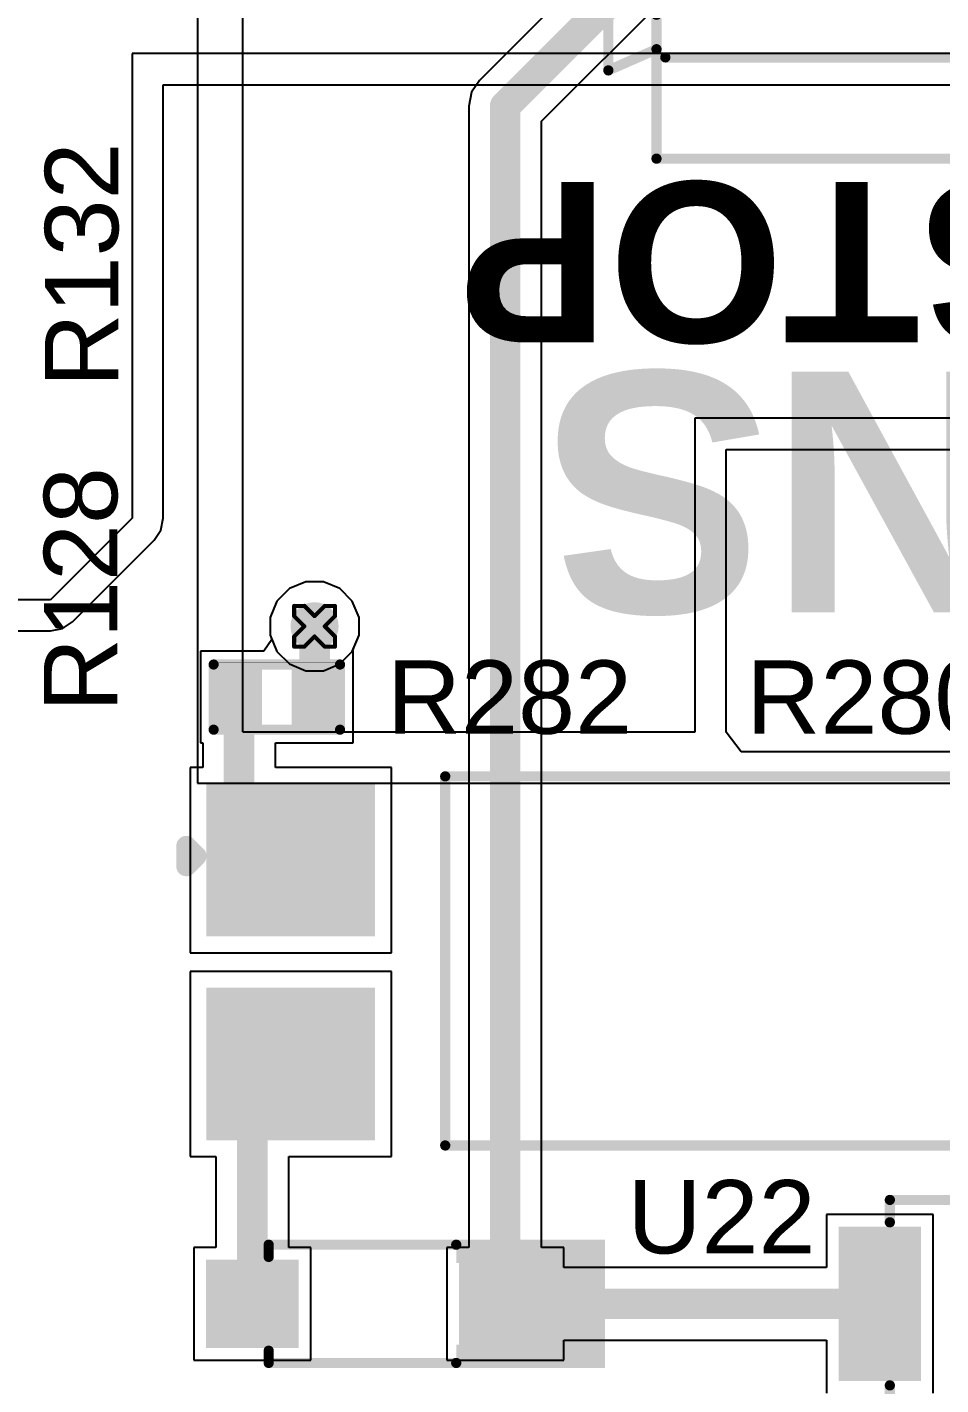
# Model space of a CAD drawing. Header units: inches. Extents: x -11 to 5379, y 0 to 5429.
# Drawn here: x 204.46 to 215.84, y 84.68 to 101.6 of the extents above; entities that cross this region are included whole.
import ezdxf

# ---------------------------------------------------------------- set-up
doc = ezdxf.new("R2010")
doc.units = ezdxf.units.IN
for name, color, linetype in [('Bottom Layer', 5, 'Continuous'), ('Bottom Solder', 6, 'Continuous'), ('Drill Drawing', 1, 'Continuous'), ('GND', 16, 'Continuous'), ('Multi-Layer', 9, 'Continuous'), ('Pad Holes', 156, 'Continuous'), ('PWR', 76, 'Continuous'), ('Top Layer', 1, 'Continuous'), ('Top Overlay', 2, 'Continuous'), ('Top Paste', 8, 'Continuous'), ('Top Solder', 216, 'Continuous'), ('Via Holes', 16, 'Continuous')]:
    doc.layers.add(name, color=color, linetype=linetype)
doc.styles.add('Arial', font='', dxfattribs={"height": 0.2})
doc.styles.add('Arial_Bold', font='', dxfattribs={"height": 0.2})
doc.styles.get('Arial').set_extended_font_data('Arial')
doc.styles.get('Arial_Bold').set_extended_font_data('Arial', bold=True)

# ---------------------------------------------------------------- blocks, each defined once
blk = doc.blocks.new('PC817C_151')
at = {"layer": 'Top Layer'}
for points in [[(-4.1, 2.17), (-4.1, 0.37), (-6.1, 0.37), (-6.1, 2.17)], [(6.1, 2.17), (6.1, 0.37), (4.1, 0.37), (4.1, 2.17)], [(-4.1, -0.37), (-4.1, -2.17), (-6.1, -2.17), (-6.1, -0.37)], [(6.1, -0.37), (6.1, -2.17), (4.1, -2.17), (4.1, -0.37)]]:
    blk.add_hatch(color=1, dxfattribs=at).paths.add_polyline_path(points)
at = {"layer": 'Top Paste'}
for points in [[(-4.1, 2.17), (-4.1, 0.37), (-6.1, 0.37), (-6.1, 2.17)], [(6.1, 2.17), (6.1, 0.37), (4.1, 0.37), (4.1, 2.17)], [(-4.1, -0.37), (-4.1, -2.17), (-6.1, -2.17), (-6.1, -0.37)], [(6.1, -0.37), (6.1, -2.17), (4.1, -2.17), (4.1, -0.37)]]:
    blk.add_hatch(color=8, dxfattribs=at).paths.add_polyline_path(points)
at = {"layer": 'Top Solder'}
for points in [[(-4.049, 2.221), (-4.049, 0.319), (-6.151, 0.319), (-6.151, 2.221)], [(6.151, 2.221), (6.151, 0.319), (4.049, 0.319), (4.049, 2.221)], [(-4.049, -0.319), (-4.049, -2.221), (-6.151, -2.221), (-6.151, -0.319)], [(6.151, -0.319), (6.151, -2.221), (4.049, -2.221), (4.049, -0.319)]]:
    blk.add_hatch(color=216, dxfattribs=at).paths.add_polyline_path(points)
at = {"layer": 'Top Overlay'}
for points in [[(-3.175, -2.286, 0.127, 0.127, 0), (-3.175, 2.314, 0.127, 0.127, 0)], [(-3.175, 2.314, 0.127, 0.127, 0), (3.325, 2.314, 0.127, 0.127, 0)], [(3.325, -2.286, 0.127, 0.127, 0), (3.325, 2.314, 0.127, 0.127, 0)], [(-6.401, 1.448, 0.25, 0.25, 0), (-6.274, 1.321, 0.25, 0.25, 0)], [(-6.401, 1.194, 0.25, 0.25, 0), (-6.401, 1.448, 0.25, 0.25, 0)], [(-6.401, 1.194, 0.25, 0.25, 0), (-6.274, 1.321, 0.25, 0.25, 0)], [(-3.175, -2.286, 0.127, 0.127, 0), (3.325, -2.286, 0.127, 0.127, 0)]]:
    blk.add_lwpolyline(points, format="xyseb", dxfattribs=at)
for points in [[(-3.207, 2.314, 0.0635, 0.0635, 1), (-3.143, 2.314, 0.0635, 0.0635, 1)], [(-3.207, 2.314, 0.0635, 0.0635, 1), (-3.143, 2.314, 0.0635, 0.0635, 1)], [(3.293, 2.314, 0.0635, 0.0635, 1), (3.357, 2.314, 0.0635, 0.0635, 1)], [(3.293, 2.314, 0.0635, 0.0635, 1), (3.357, 2.314, 0.0635, 0.0635, 1)], [(-6.463, 1.448, 0.125, 0.125, 1), (-6.338, 1.448, 0.125, 0.125, 1)], [(-6.463, 1.448, 0.125, 0.125, 1), (-6.338, 1.448, 0.125, 0.125, 1)], [(-6.336, 1.321, 0.125, 0.125, 1), (-6.211, 1.321, 0.125, 0.125, 1)], [(-6.336, 1.321, 0.125, 0.125, 1), (-6.211, 1.321, 0.125, 0.125, 1)], [(-6.463, 1.194, 0.125, 0.125, 1), (-6.338, 1.194, 0.125, 0.125, 1)], [(-6.463, 1.194, 0.125, 0.125, 1), (-6.338, 1.194, 0.125, 0.125, 1)], [(-3.207, -2.286, 0.0635, 0.0635, 1), (-3.143, -2.286, 0.0635, 0.0635, 1)], [(-3.207, -2.286, 0.0635, 0.0635, 1), (-3.143, -2.286, 0.0635, 0.0635, 1)], [(3.293, -2.286, 0.0635, 0.0635, 1), (3.357, -2.286, 0.0635, 0.0635, 1)], [(3.293, -2.286, 0.0635, 0.0635, 1), (3.357, -2.286, 0.0635, 0.0635, 1)]]:
    blk.add_lwpolyline(points, format="xyseb", close=True, dxfattribs=at)
blk = doc.blocks.new('B3U_1000P_183')
at = {"layer": 'Top Layer'}
for points in [[(-2.11, 0.86), (-1.29, 0.86), (-1.29, -0.86), (-2.11, -0.86)], [(1.29, 0.86), (2.11, 0.86), (2.11, -0.86), (1.29, -0.86)]]:
    blk.add_hatch(color=1, dxfattribs=at).paths.add_polyline_path(points)
at = {"layer": 'Top Paste'}
for points in [[(-2.11, 0.86), (-1.29, 0.86), (-1.29, -0.86), (-2.11, -0.86)], [(1.29, 0.86), (2.11, 0.86), (2.11, -0.86), (1.29, -0.86)]]:
    blk.add_hatch(color=8, dxfattribs=at).paths.add_polyline_path(points)
at = {"layer": 'Top Solder'}
for points in [[(-2.212, 0.962), (-1.188, 0.962), (-1.188, -0.962), (-2.212, -0.962)], [(1.188, 0.962), (2.212, 0.962), (2.212, -0.962), (1.188, -0.962)]]:
    blk.add_hatch(color=216, dxfattribs=at).paths.add_polyline_path(points)
at = {"layer": 'Top Overlay'}
for points in [[(-1.575, 1.295, 0.127, 0.127, 0), (-1.575, 1.016, 0.127, 0.127, 0)], [(1.575, 1.295, 0.127, 0.127, 0), (-1.575, 1.295, 0.127, 0.127, 0)], [(1.575, 1.295, 0.127, 0.127, 0), (1.575, 1.016, 0.127, 0.127, 0)], [(-1.575, -1.016, 0.127, 0.127, 0), (-1.575, -1.295, 0.127, 0.127, 0)], [(1.575, -1.016, 0.127, 0.127, 0), (1.575, -1.295, 0.127, 0.127, 0)], [(1.575, -1.295, 0.127, 0.127, 0), (-1.575, -1.295, 0.127, 0.127, 0)]]:
    blk.add_lwpolyline(points, format="xyseb", dxfattribs=at)
for points in [[(-1.607, 1.295, 0.0635, 0.0635, 1), (-1.543, 1.295, 0.0635, 0.0635, 1)], [(-1.607, 1.295, 0.0635, 0.0635, 1), (-1.543, 1.295, 0.0635, 0.0635, 1)], [(1.543, 1.295, 0.0635, 0.0635, 1), (1.607, 1.295, 0.0635, 0.0635, 1)], [(1.543, 1.295, 0.0635, 0.0635, 1), (1.607, 1.295, 0.0635, 0.0635, 1)], [(-1.607, 1.016, 0.0635, 0.0635, 1), (-1.543, 1.016, 0.0635, 0.0635, 1)], [(1.543, 1.016, 0.0635, 0.0635, 1), (1.607, 1.016, 0.0635, 0.0635, 1)], [(0.641, 0, 0.254, 0.254, 1), (-0.641, 0, 0.254, 0.254, 1)], [(-0.705, 0, 0.127, 0.127, 1), (-0.578, 0, 0.127, 0.127, 1)], [(0.578, 0, 0.127, 0.127, 1), (0.705, 0, 0.127, 0.127, 1)], [(-1.607, -1.016, 0.0635, 0.0635, 1), (-1.543, -1.016, 0.0635, 0.0635, 1)], [(1.543, -1.016, 0.0635, 0.0635, 1), (1.607, -1.016, 0.0635, 0.0635, 1)], [(-1.607, -1.295, 0.0635, 0.0635, 1), (-1.543, -1.295, 0.0635, 0.0635, 1)], [(-1.607, -1.295, 0.0635, 0.0635, 1), (-1.543, -1.295, 0.0635, 0.0635, 1)], [(1.543, -1.295, 0.0635, 0.0635, 1), (1.607, -1.295, 0.0635, 0.0635, 1)], [(1.543, -1.295, 0.0635, 0.0635, 1), (1.607, -1.295, 0.0635, 0.0635, 1)]]:
    blk.add_lwpolyline(points, format="xyseb", close=True, dxfattribs=at)
blk = doc.blocks.new('R___0402_236')
at = {"layer": 'Top Layer'}
for points in [[(-0.699, -0.318), (-0.699, 0.318), (-0.241, 0.318), (-0.241, -0.318)], [(0.241, -0.318), (0.241, 0.318), (0.699, 0.318), (0.699, -0.318)]]:
    blk.add_hatch(color=1, dxfattribs=at).paths.add_polyline_path(points)
at = {"layer": 'Top Paste'}
for points in [[(-0.699, -0.318), (-0.699, 0.318), (-0.241, 0.318), (-0.241, -0.318)], [(0.241, -0.318), (0.241, 0.318), (0.699, 0.318), (0.699, -0.318)]]:
    blk.add_hatch(color=8, dxfattribs=at).paths.add_polyline_path(points)
at = {"layer": 'Top Solder'}
for points in [[(-0.754, -0.373), (-0.754, 0.373), (-0.186, 0.373), (-0.186, -0.373)], [(0.186, -0.373), (0.186, 0.373), (0.754, 0.373), (0.754, -0.373)]]:
    blk.add_hatch(color=216, dxfattribs=at).paths.add_polyline_path(points)
at = {"layer": 'Top Overlay'}
for points in [[(-0.787, 0.406, 0.127, 0.127, 0), (-0.787, -0.406, 0.127, 0.127, 0)], [(0.787, 0.406, 0.127, 0.127, 0), (-0.787, 0.406, 0.127, 0.127, 0)], [(0.787, 0.406, 0.127, 0.127, 0), (0.787, -0.406, 0.127, 0.127, 0)], [(0.787, -0.406, 0.127, 0.127, 0), (-0.787, -0.406, 0.127, 0.127, 0)], [(0.813, -0.432, 0.00323, 0.00323, 0), (-0.813, -0.432, 0.00323, 0.00323, 0)]]:
    blk.add_lwpolyline(points, format="xyseb", dxfattribs=at)
for points in [[(-0.819, 0.406, 0.0635, 0.0635, 1), (-0.756, 0.406, 0.0635, 0.0635, 1)], [(-0.819, 0.406, 0.0635, 0.0635, 1), (-0.756, 0.406, 0.0635, 0.0635, 1)], [(0.756, 0.406, 0.0635, 0.0635, 1), (0.819, 0.406, 0.0635, 0.0635, 1)], [(0.756, 0.406, 0.0635, 0.0635, 1), (0.819, 0.406, 0.0635, 0.0635, 1)], [(-0.819, -0.406, 0.0635, 0.0635, 1), (-0.756, -0.406, 0.0635, 0.0635, 1)], [(-0.819, -0.406, 0.0635, 0.0635, 1), (-0.756, -0.406, 0.0635, 0.0635, 1)], [(-0.814, -0.432, 0.00161, 0.00161, 1), (-0.812, -0.432, 0.00161, 0.00161, 1)], [(0.756, -0.406, 0.0635, 0.0635, 1), (0.819, -0.406, 0.0635, 0.0635, 1)], [(0.756, -0.406, 0.0635, 0.0635, 1), (0.819, -0.406, 0.0635, 0.0635, 1)], [(0.812, -0.432, 0.00161, 0.00161, 1), (0.814, -0.432, 0.00161, 0.00161, 1)]]:
    blk.add_lwpolyline(points, format="xyseb", close=True, dxfattribs=at)
blk = doc.blocks.new('DB128L_5_08_2P_BK_S_508')
at = {"layer": 'Bottom Layer'}
h = blk.add_hatch(color=5, dxfattribs=at)
edge = h.paths.add_edge_path()
edge.add_arc((-2.54, 0), 1.4, 0, 360)
h = blk.add_hatch(color=5, dxfattribs=at)
edge = h.paths.add_edge_path()
edge.add_arc((2.54, 0), 1.4, 0, 360)
at = {"layer": 'Bottom Solder'}
h = blk.add_hatch(color=6, dxfattribs=at)
edge = h.paths.add_edge_path()
edge.add_arc((-2.54, 0), 1.502, 0, 360)
h = blk.add_hatch(color=6, dxfattribs=at)
edge = h.paths.add_edge_path()
edge.add_arc((2.54, 0), 1.502, 0, 360)
at = {"layer": 'GND'}
h = blk.add_hatch(color=16, dxfattribs=at)
edge = h.paths.add_edge_path()
edge.add_arc((-2.54, 0), 1.4, 0, 360)
h = blk.add_hatch(color=16, dxfattribs=at)
edge = h.paths.add_edge_path()
edge.add_arc((2.54, 0), 1.4, 0, 360)
at = {"layer": 'Multi-Layer'}
h = blk.add_hatch(color=9, dxfattribs=at)
edge = h.paths.add_edge_path()
edge.add_arc((-2.54, 0), 1.4, 0, 360)
h = blk.add_hatch(color=9, dxfattribs=at)
edge = h.paths.add_edge_path()
edge.add_arc((2.54, 0), 1.4, 0, 360)
at = {"layer": 'Pad Holes'}
h = blk.add_hatch(color=7, dxfattribs=at)
edge = h.paths.add_edge_path()
edge.add_arc((-2.54, 0), 0.8, 0, 360)
h = blk.add_hatch(color=7, dxfattribs=at)
edge = h.paths.add_edge_path()
edge.add_arc((2.54, 0), 0.8, 0, 360)
at = {"layer": 'PWR'}
h = blk.add_hatch(color=76, dxfattribs=at)
edge = h.paths.add_edge_path()
edge.add_arc((-2.54, 0), 1.4, 0, 360)
h = blk.add_hatch(color=76, dxfattribs=at)
edge = h.paths.add_edge_path()
edge.add_arc((2.54, 0), 1.4, 0, 360)
at = {"layer": 'Top Layer'}
h = blk.add_hatch(color=1, dxfattribs=at)
edge = h.paths.add_edge_path()
edge.add_arc((-2.54, 0), 1.4, 0, 360)
h = blk.add_hatch(color=1, dxfattribs=at)
edge = h.paths.add_edge_path()
edge.add_arc((2.54, 0), 1.4, 0, 360)
at = {"layer": 'Top Solder'}
h = blk.add_hatch(color=216, dxfattribs=at)
edge = h.paths.add_edge_path()
edge.add_arc((-2.54, 0), 1.502, 0, 360)
h = blk.add_hatch(color=216, dxfattribs=at)
edge = h.paths.add_edge_path()
edge.add_arc((2.54, 0), 1.502, 0, 360)
at = {"layer": 'Top Overlay'}
for points in [[(-5.1, 4.949, 0.127, 0.127, 0), (5.1, 4.949, 0.127, 0.127, 0)], [(-5.1, -5.1, 0.127, 0.127, 0), (-5.1, 4.949, 0.127, 0.127, 0)], [(5.1, -5.1, 0.127, 0.127, 0), (5.1, 4.949, 0.127, 0.127, 0)], [(-3.58, 3.2, 0.127, 0.127, 0), (-3.58, 4.7, 0.127, 0.127, 0)], [(-1.68, 3.2, 0.127, 0.127, 0), (-1.68, 4.7, 0.127, 0.127, 0)], [(1.5, 3.2, 0.127, 0.127, 0), (1.5, 4.7, 0.127, 0.127, 0)], [(3.4, 3.2, 0.127, 0.127, 0), (3.4, 4.7, 0.127, 0.127, 0)], [(-2.58, 3.3, 0.127, 0.127, 0), (-2.58, 4.6, 0.127, 0.127, 0)], [(2.5, 3.3, 0.127, 0.127, 0), (2.5, 4.6, 0.127, 0.127, 0)], [(-5.7, 3.2, 0.127, 0.127, 0), (-5.7, 4.2, 0.127, 0.127, 0)], [(-5.7, 4.2, 0.127, 0.127, 0), (-5.1, 3.894, 0.127, 0.127, 0)], [(-2.88, 3.6, 0.127, 0.127, 0), (-2.58, 3.3, 0.127, 0.127, 0)], [(-2.58, 3.3, 0.127, 0.127, 0), (-2.28, 3.6, 0.127, 0.127, 0)], [(2.2, 3.6, 0.127, 0.127, 0), (2.5, 3.3, 0.127, 0.127, 0)], [(2.5, 3.3, 0.127, 0.127, 0), (2.8, 3.6, 0.127, 0.127, 0)], [(-5.7, 3.2, 0.127, 0.127, 0), (-5.1, 3.464, 0.127, 0.127, 0)], [(-3.58, 3.2, 0.127, 0.127, 0), (-3.38, 3, 0.127, 0.127, 0)], [(-1.88, 3, 0.127, 0.127, 0), (-1.68, 3.2, 0.127, 0.127, 0)], [(1.5, 3.2, 0.127, 0.127, 0), (1.7, 3, 0.127, 0.127, 0)], [(3.2, 3, 0.127, 0.127, 0), (3.4, 3.2, 0.127, 0.127, 0)], [(-3.38, 3, 0.127, 0.127, 0), (-3.28, 3, 0.127, 0.127, 0)], [(-3.28, 3, 0.127, 0.127, 0), (-1.88, 3, 0.127, 0.127, 0)], [(1.7, 3, 0.127, 0.127, 0), (1.8, 3, 0.127, 0.127, 0)], [(1.8, 3, 0.127, 0.127, 0), (3.2, 3, 0.127, 0.127, 0)], [(-4.99, 2.54, 0.127, 0.127, 0), (4.99, 2.54, 0.127, 0.127, 0)], [(-4.99, -2.469, 0.127, 0.127, 0), (-4.956, -2.503, 0.127, 0.127, 0)], [(-4.956, -2.503, 0.127, 0.127, 0), (4.99, -2.503, 0.127, 0.127, 0)], [(-5.7, -4, 0.127, 0.127, 0), (-5.7, -3, 0.127, 0.127, 0)], [(-5.7, -3, 0.127, 0.127, 0), (-5.1, -3.306, 0.127, 0.127, 0)], [(-5.7, -4, 0.127, 0.127, 0), (-5.1, -3.736, 0.127, 0.127, 0)], [(-4.99, -3.838, 0.127, 0.127, 0), (4.99, -3.838, 0.127, 0.127, 0)], [(0.473, -3.838, 0.127, 0.127, 0), (0.597, -3.838, 0.127, 0.127, 0)], [(-5.1, -5.1, 0.127, 0.127, 0), (5.1, -5.1, 0.127, 0.127, 0)]]:
    blk.add_lwpolyline(points, format="xyseb", dxfattribs=at)
for points in [[(-5.132, 4.949, 0.0635, 0.0635, 1), (-5.068, 4.949, 0.0635, 0.0635, 1)], [(-5.132, 4.949, 0.0635, 0.0635, 1), (-5.068, 4.949, 0.0635, 0.0635, 1)], [(5.068, 4.949, 0.0635, 0.0635, 1), (5.132, 4.949, 0.0635, 0.0635, 1)], [(5.068, 4.949, 0.0635, 0.0635, 1), (5.132, 4.949, 0.0635, 0.0635, 1)], [(-3.612, 4.7, 0.0635, 0.0635, 1), (-3.548, 4.7, 0.0635, 0.0635, 1)], [(-1.712, 4.7, 0.0635, 0.0635, 1), (-1.648, 4.7, 0.0635, 0.0635, 1)], [(1.468, 4.7, 0.0635, 0.0635, 1), (1.532, 4.7, 0.0635, 0.0635, 1)], [(3.368, 4.7, 0.0635, 0.0635, 1), (3.432, 4.7, 0.0635, 0.0635, 1)], [(-2.612, 4.6, 0.0635, 0.0635, 1), (-2.548, 4.6, 0.0635, 0.0635, 1)], [(2.468, 4.6, 0.0635, 0.0635, 1), (2.532, 4.6, 0.0635, 0.0635, 1)], [(-5.732, 4.2, 0.0635, 0.0635, 1), (-5.668, 4.2, 0.0635, 0.0635, 1)], [(-5.732, 4.2, 0.0635, 0.0635, 1), (-5.668, 4.2, 0.0635, 0.0635, 1)], [(-5.132, 3.894, 0.0635, 0.0635, 1), (-5.068, 3.894, 0.0635, 0.0635, 1)], [(-2.912, 3.6, 0.0635, 0.0635, 1), (-2.848, 3.6, 0.0635, 0.0635, 1)], [(-2.312, 3.6, 0.0635, 0.0635, 1), (-2.248, 3.6, 0.0635, 0.0635, 1)], [(2.168, 3.6, 0.0635, 0.0635, 1), (2.232, 3.6, 0.0635, 0.0635, 1)], [(2.768, 3.6, 0.0635, 0.0635, 1), (2.832, 3.6, 0.0635, 0.0635, 1)], [(-5.132, 3.464, 0.0635, 0.0635, 1), (-5.068, 3.464, 0.0635, 0.0635, 1)], [(-5.732, 3.2, 0.0635, 0.0635, 1), (-5.668, 3.2, 0.0635, 0.0635, 1)], [(-5.732, 3.2, 0.0635, 0.0635, 1), (-5.668, 3.2, 0.0635, 0.0635, 1)], [(-3.612, 3.2, 0.0635, 0.0635, 1), (-3.548, 3.2, 0.0635, 0.0635, 1)], [(-3.612, 3.2, 0.0635, 0.0635, 1), (-3.548, 3.2, 0.0635, 0.0635, 1)], [(-2.612, 3.3, 0.0635, 0.0635, 1), (-2.548, 3.3, 0.0635, 0.0635, 1)], [(-2.612, 3.3, 0.0635, 0.0635, 1), (-2.548, 3.3, 0.0635, 0.0635, 1)], [(-2.612, 3.3, 0.0635, 0.0635, 1), (-2.548, 3.3, 0.0635, 0.0635, 1)], [(-1.712, 3.2, 0.0635, 0.0635, 1), (-1.648, 3.2, 0.0635, 0.0635, 1)], [(-1.712, 3.2, 0.0635, 0.0635, 1), (-1.648, 3.2, 0.0635, 0.0635, 1)], [(1.468, 3.2, 0.0635, 0.0635, 1), (1.532, 3.2, 0.0635, 0.0635, 1)], [(1.468, 3.2, 0.0635, 0.0635, 1), (1.532, 3.2, 0.0635, 0.0635, 1)], [(2.468, 3.3, 0.0635, 0.0635, 1), (2.532, 3.3, 0.0635, 0.0635, 1)], [(2.468, 3.3, 0.0635, 0.0635, 1), (2.532, 3.3, 0.0635, 0.0635, 1)], [(2.468, 3.3, 0.0635, 0.0635, 1), (2.532, 3.3, 0.0635, 0.0635, 1)], [(3.368, 3.2, 0.0635, 0.0635, 1), (3.432, 3.2, 0.0635, 0.0635, 1)], [(3.368, 3.2, 0.0635, 0.0635, 1), (3.432, 3.2, 0.0635, 0.0635, 1)], [(-3.412, 3, 0.0635, 0.0635, 1), (-3.348, 3, 0.0635, 0.0635, 1)], [(-3.412, 3, 0.0635, 0.0635, 1), (-3.348, 3, 0.0635, 0.0635, 1)], [(-3.312, 3, 0.0635, 0.0635, 1), (-3.248, 3, 0.0635, 0.0635, 1)], [(-3.312, 3, 0.0635, 0.0635, 1), (-3.248, 3, 0.0635, 0.0635, 1)], [(-1.912, 3, 0.0635, 0.0635, 1), (-1.848, 3, 0.0635, 0.0635, 1)], [(-1.912, 3, 0.0635, 0.0635, 1), (-1.848, 3, 0.0635, 0.0635, 1)], [(1.668, 3, 0.0635, 0.0635, 1), (1.732, 3, 0.0635, 0.0635, 1)], [(1.668, 3, 0.0635, 0.0635, 1), (1.732, 3, 0.0635, 0.0635, 1)], [(1.768, 3, 0.0635, 0.0635, 1), (1.832, 3, 0.0635, 0.0635, 1)], [(1.768, 3, 0.0635, 0.0635, 1), (1.832, 3, 0.0635, 0.0635, 1)], [(3.168, 3, 0.0635, 0.0635, 1), (3.232, 3, 0.0635, 0.0635, 1)], [(3.168, 3, 0.0635, 0.0635, 1), (3.232, 3, 0.0635, 0.0635, 1)], [(-5.022, 2.54, 0.0635, 0.0635, 1), (-4.958, 2.54, 0.0635, 0.0635, 1)], [(4.958, 2.54, 0.0635, 0.0635, 1), (5.022, 2.54, 0.0635, 0.0635, 1)], [(-5.022, -2.469, 0.0635, 0.0635, 1), (-4.958, -2.469, 0.0635, 0.0635, 1)], [(-4.988, -2.503, 0.0635, 0.0635, 1), (-4.924, -2.503, 0.0635, 0.0635, 1)], [(-4.988, -2.503, 0.0635, 0.0635, 1), (-4.924, -2.503, 0.0635, 0.0635, 1)], [(4.958, -2.503, 0.0635, 0.0635, 1), (5.022, -2.503, 0.0635, 0.0635, 1)], [(-5.732, -3, 0.0635, 0.0635, 1), (-5.668, -3, 0.0635, 0.0635, 1)], [(-5.732, -3, 0.0635, 0.0635, 1), (-5.668, -3, 0.0635, 0.0635, 1)], [(-5.132, -3.306, 0.0635, 0.0635, 1), (-5.068, -3.306, 0.0635, 0.0635, 1)], [(-5.132, -3.736, 0.0635, 0.0635, 1), (-5.068, -3.736, 0.0635, 0.0635, 1)], [(-5.022, -3.838, 0.0635, 0.0635, 1), (-4.958, -3.838, 0.0635, 0.0635, 1)], [(0.441, -3.838, 0.0635, 0.0635, 1), (0.505, -3.838, 0.0635, 0.0635, 1)], [(0.566, -3.838, 0.0635, 0.0635, 1), (0.629, -3.838, 0.0635, 0.0635, 1)], [(4.958, -3.838, 0.0635, 0.0635, 1), (5.022, -3.838, 0.0635, 0.0635, 1)], [(-5.732, -4, 0.0635, 0.0635, 1), (-5.668, -4, 0.0635, 0.0635, 1)], [(-5.732, -4, 0.0635, 0.0635, 1), (-5.668, -4, 0.0635, 0.0635, 1)], [(-5.132, -5.1, 0.0635, 0.0635, 1), (-5.068, -5.1, 0.0635, 0.0635, 1)], [(-5.132, -5.1, 0.0635, 0.0635, 1), (-5.068, -5.1, 0.0635, 0.0635, 1)], [(5.068, -5.1, 0.0635, 0.0635, 1), (5.132, -5.1, 0.0635, 0.0635, 1)], [(5.068, -5.1, 0.0635, 0.0635, 1), (5.132, -5.1, 0.0635, 0.0635, 1)]]:
    blk.add_lwpolyline(points, format="xyseb", close=True, dxfattribs=at)
blk = doc.blocks.new('SOD_123_545')
at = {"layer": 'Top Layer'}
for points in [[(-1.1, 0.45), (-1.1, -0.45), (-2.05, -0.45), (-2.05, 0.45)], [(2.05, 0.45), (2.05, -0.45), (1.1, -0.45), (1.1, 0.45)]]:
    blk.add_hatch(color=1, dxfattribs=at).paths.add_polyline_path(points)
at = {"layer": 'Top Overlay'}
for points in [[(0.965, 0.508), (2.819, 0.508), (2.819, 0.8), (0.965, 0.8)], [(2.12, -0.787), (2.819, -0.787), (2.819, 0.787), (2.12, 0.787)], [(0.965, -0.8), (2.819, -0.8), (2.819, -0.508), (0.965, -0.508)]]:
    blk.add_hatch(color=2, dxfattribs=at).paths.add_polyline_path(points)
at = {"layer": 'Top Paste'}
for points in [[(-1.1, 0.45), (-1.1, -0.45), (-2.05, -0.45), (-2.05, 0.45)], [(2.05, 0.45), (2.05, -0.45), (1.1, -0.45), (1.1, 0.45)]]:
    blk.add_hatch(color=8, dxfattribs=at).paths.add_polyline_path(points)
at = {"layer": 'Top Solder'}
for points in [[(-0.998, 0.552), (-0.998, -0.552), (-2.152, -0.552), (-2.152, 0.552)], [(2.152, 0.552), (2.152, -0.552), (0.998, -0.552), (0.998, 0.552)]]:
    blk.add_hatch(color=216, dxfattribs=at).paths.add_polyline_path(points)
at = {"layer": 'Top Overlay'}
for points in [[(-1.372, 0.584, 0.127, 0.127, 0), (-1.372, 0.737, 0.127, 0.127, 0)], [(-1.372, 0.737, 0.127, 0.127, 0), (0.965, 0.737, 0.127, 0.127, 0)], [(-1.372, -0.737, 0.127, 0.127, 0), (-1.372, -0.584, 0.127, 0.127, 0)], [(-1.372, -0.737, 0.127, 0.127, 0), (0.965, -0.737, 0.127, 0.127, 0)]]:
    blk.add_lwpolyline(points, format="xyseb", dxfattribs=at)
for points in [[(-1.403, 0.737, 0.0635, 0.0635, 1), (-1.34, 0.737, 0.0635, 0.0635, 1)], [(-1.403, 0.737, 0.0635, 0.0635, 1), (-1.34, 0.737, 0.0635, 0.0635, 1)], [(0.933, 0.737, 0.0635, 0.0635, 1), (0.997, 0.737, 0.0635, 0.0635, 1)], [(-1.403, 0.584, 0.0635, 0.0635, 1), (-1.34, 0.584, 0.0635, 0.0635, 1)], [(-1.403, -0.584, 0.0635, 0.0635, 1), (-1.34, -0.584, 0.0635, 0.0635, 1)], [(-1.403, -0.737, 0.0635, 0.0635, 1), (-1.34, -0.737, 0.0635, 0.0635, 1)], [(-1.403, -0.737, 0.0635, 0.0635, 1), (-1.34, -0.737, 0.0635, 0.0635, 1)], [(0.933, -0.737, 0.0635, 0.0635, 1), (0.997, -0.737, 0.0635, 0.0635, 1)]]:
    blk.add_lwpolyline(points, format="xyseb", close=True, dxfattribs=at)

msp = doc.modelspace()

# ---------------------------------------------------------------- hatches: boundary and pattern name
at = {"layer": 'Bottom Layer'}
h = msp.add_hatch(color=5, dxfattribs=at)
edge = h.paths.add_edge_path()
edge.add_arc((208.038, 94.131), 0.3, 0, 360)
at = {"layer": 'GND'}
h = msp.add_hatch(color=16, dxfattribs=at)
edge = h.paths.add_edge_path()
edge.add_arc((208.038, 94.131), 0.3, 0, 360)
at = {"layer": 'PWR'}
h = msp.add_hatch(color=76, dxfattribs=at)
edge = h.paths.add_edge_path()
edge.add_arc((208.038, 94.131), 0.3, 0, 360)
at = {"layer": 'Top Layer'}
h = msp.add_hatch(color=1, dxfattribs=at)
edge = h.paths.add_edge_path()
edge.add_arc((208.038, 94.131), 0.3, 0, 360)
at = {"layer": 'Via Holes'}
h = msp.add_hatch(color=7, dxfattribs=at)
edge = h.paths.add_edge_path()
edge.add_arc((208.038, 94.131), 0.15, 0, 360)

# ---------------------------------------------------------------- linework, layer by layer
at = {"layer": 'Bottom Layer'}
for p, q in [((207.724, 94.6), (207.568, 94.445)), ((207.928, 94.685), (207.724, 94.6)), ((208.148, 94.685), (207.928, 94.685)), ((208.352, 94.6), (208.148, 94.685)), ((208.508, 94.445), (208.352, 94.6)), ((207.568, 94.445), (207.484, 94.241)), ((208.592, 94.241), (208.508, 94.445)), ((207.484, 94.241), (207.484, 94.021)), ((208.592, 94.021), (208.592, 94.241)), ((207.484, 94.021), (207.568, 93.817)), ((208.508, 93.817), (208.592, 94.021)), ((207.568, 93.817), (207.724, 93.661)), ((208.352, 93.661), (208.508, 93.817)), ((207.724, 93.661), (207.928, 93.577)), ((208.148, 93.577), (208.352, 93.661)), ((207.928, 93.577), (208.148, 93.577))]:
    msp.add_line(p, q, dxfattribs=at)
at = {"layer": 'Drill Drawing'}
for points in [[(207.784, 94.258, 0.0508, 0.0508, 0), (207.784, 94.385, 0.0508, 0.0508, 0)], [(207.784, 94.385, 0.0508, 0.0508, 0), (207.911, 94.385, 0.0508, 0.0508, 0)], [(207.784, 94.258, 0.0508, 0.0508, 0), (207.911, 94.131, 0.0508, 0.0508, 0)], [(207.911, 94.385, 0.0508, 0.0508, 0), (208.038, 94.258, 0.0508, 0.0508, 0)], [(208.038, 94.258, 0.0508, 0.0508, 0), (208.165, 94.385, 0.0508, 0.0508, 0)], [(208.165, 94.385, 0.0508, 0.0508, 0), (208.292, 94.385, 0.0508, 0.0508, 0)], [(208.165, 94.131, 0.0508, 0.0508, 0), (208.292, 94.258, 0.0508, 0.0508, 0)], [(208.292, 94.258, 0.0508, 0.0508, 0), (208.292, 94.385, 0.0508, 0.0508, 0)], [(207.784, 94.004, 0.0508, 0.0508, 0), (207.911, 94.131, 0.0508, 0.0508, 0)], [(208.165, 94.131, 0.0508, 0.0508, 0), (208.292, 94.004, 0.0508, 0.0508, 0)], [(207.784, 93.877, 0.0508, 0.0508, 0), (207.784, 94.004, 0.0508, 0.0508, 0)], [(207.911, 93.877, 0.0508, 0.0508, 0), (208.038, 94.004, 0.0508, 0.0508, 0)], [(208.038, 94.004, 0.0508, 0.0508, 0), (208.165, 93.877, 0.0508, 0.0508, 0)], [(208.292, 93.877, 0.0508, 0.0508, 0), (208.292, 94.004, 0.0508, 0.0508, 0)], [(207.784, 93.877, 0.0508, 0.0508, 0), (207.911, 93.877, 0.0508, 0.0508, 0)], [(208.165, 93.877, 0.0508, 0.0508, 0), (208.292, 93.877, 0.0508, 0.0508, 0)]]:
    msp.add_lwpolyline(points, format="xyseb", dxfattribs=at)
for points in [[(207.771, 94.385, 0.0254, 0.0254, 1), (207.797, 94.385, 0.0254, 0.0254, 1)], [(207.771, 94.385, 0.0254, 0.0254, 1), (207.797, 94.385, 0.0254, 0.0254, 1)], [(207.771, 94.258, 0.0254, 0.0254, 1), (207.797, 94.258, 0.0254, 0.0254, 1)], [(207.771, 94.258, 0.0254, 0.0254, 1), (207.797, 94.258, 0.0254, 0.0254, 1)], [(207.898, 94.385, 0.0254, 0.0254, 1), (207.924, 94.385, 0.0254, 0.0254, 1)], [(207.898, 94.385, 0.0254, 0.0254, 1), (207.924, 94.385, 0.0254, 0.0254, 1)], [(208.025, 94.258, 0.0254, 0.0254, 1), (208.051, 94.258, 0.0254, 0.0254, 1)], [(208.025, 94.258, 0.0254, 0.0254, 1), (208.051, 94.258, 0.0254, 0.0254, 1)], [(208.152, 94.385, 0.0254, 0.0254, 1), (208.178, 94.385, 0.0254, 0.0254, 1)], [(208.152, 94.385, 0.0254, 0.0254, 1), (208.178, 94.385, 0.0254, 0.0254, 1)], [(208.279, 94.385, 0.0254, 0.0254, 1), (208.305, 94.385, 0.0254, 0.0254, 1)], [(208.279, 94.385, 0.0254, 0.0254, 1), (208.305, 94.385, 0.0254, 0.0254, 1)], [(208.279, 94.258, 0.0254, 0.0254, 1), (208.305, 94.258, 0.0254, 0.0254, 1)], [(208.279, 94.258, 0.0254, 0.0254, 1), (208.305, 94.258, 0.0254, 0.0254, 1)], [(207.898, 94.131, 0.0254, 0.0254, 1), (207.924, 94.131, 0.0254, 0.0254, 1)], [(207.898, 94.131, 0.0254, 0.0254, 1), (207.924, 94.131, 0.0254, 0.0254, 1)], [(208.152, 94.131, 0.0254, 0.0254, 1), (208.178, 94.131, 0.0254, 0.0254, 1)], [(208.152, 94.131, 0.0254, 0.0254, 1), (208.178, 94.131, 0.0254, 0.0254, 1)], [(207.771, 94.004, 0.0254, 0.0254, 1), (207.797, 94.004, 0.0254, 0.0254, 1)], [(207.771, 94.004, 0.0254, 0.0254, 1), (207.797, 94.004, 0.0254, 0.0254, 1)], [(208.025, 94.004, 0.0254, 0.0254, 1), (208.051, 94.004, 0.0254, 0.0254, 1)], [(208.025, 94.004, 0.0254, 0.0254, 1), (208.051, 94.004, 0.0254, 0.0254, 1)], [(208.279, 94.004, 0.0254, 0.0254, 1), (208.305, 94.004, 0.0254, 0.0254, 1)], [(208.279, 94.004, 0.0254, 0.0254, 1), (208.305, 94.004, 0.0254, 0.0254, 1)], [(207.771, 93.877, 0.0254, 0.0254, 1), (207.797, 93.877, 0.0254, 0.0254, 1)], [(207.771, 93.877, 0.0254, 0.0254, 1), (207.797, 93.877, 0.0254, 0.0254, 1)], [(207.898, 93.877, 0.0254, 0.0254, 1), (207.924, 93.877, 0.0254, 0.0254, 1)], [(207.898, 93.877, 0.0254, 0.0254, 1), (207.924, 93.877, 0.0254, 0.0254, 1)], [(208.152, 93.877, 0.0254, 0.0254, 1), (208.178, 93.877, 0.0254, 0.0254, 1)], [(208.152, 93.877, 0.0254, 0.0254, 1), (208.178, 93.877, 0.0254, 0.0254, 1)], [(208.279, 93.877, 0.0254, 0.0254, 1), (208.305, 93.877, 0.0254, 0.0254, 1)], [(208.279, 93.877, 0.0254, 0.0254, 1), (208.305, 93.877, 0.0254, 0.0254, 1)]]:
    msp.add_lwpolyline(points, format="xyseb", close=True, dxfattribs=at)
at = {"layer": 'GND'}
for p, q in [((318.16, 101.27), (205.765, 101.27)), ((205.765, 101.27), (205.765, 95.479)), ((206.154, 95.479), (206.154, 100.881)), ((206.154, 100.881), (318.16, 100.881)), ((205.765, 95.479), (204.748, 94.461)), ((206.124, 95.33), (206.154, 95.479)), ((206.04, 95.204), (206.124, 95.33)), ((205.022, 94.186), (206.04, 95.204)), ((207.724, 94.6), (207.568, 94.445)), ((207.928, 94.685), (207.724, 94.6)), ((208.148, 94.685), (207.928, 94.685)), ((208.352, 94.6), (208.148, 94.685)), ((208.508, 94.445), (208.352, 94.6)), ((204.748, 94.461), (202.258, 94.461)), ((207.568, 94.445), (207.484, 94.241)), ((208.592, 94.241), (208.508, 94.445)), ((204.748, 94.073), (204.896, 94.102)), ((204.896, 94.102), (205.022, 94.186)), ((207.484, 94.241), (207.484, 94.021)), ((208.592, 94.021), (208.592, 94.241)), ((202.258, 94.073), (204.748, 94.073)), ((207.484, 94.021), (207.568, 93.817)), ((208.508, 93.817), (208.592, 94.021)), ((207.568, 93.817), (207.724, 93.661)), ((208.352, 93.661), (208.508, 93.817)), ((207.724, 93.661), (207.928, 93.577)), ((208.148, 93.577), (208.352, 93.661)), ((207.928, 93.577), (208.148, 93.577))]:
    msp.add_line(p, q, dxfattribs=at)
at = {"layer": 'PWR'}
for p, q in [((206.578, 109.612), (206.578, 92.177)), ((207.144, 92.819), (207.144, 109.612)), ((219.619, 96.723), (212.776, 96.723)), ((212.776, 96.723), (212.776, 96.335)), ((212.776, 96.335), (212.776, 92.812)), ((213.164, 92.812), (213.164, 96.335)), ((213.164, 96.335), (219.347, 96.335)), ((207.147, 92.812), (207.144, 92.819)), ((212.776, 92.812), (207.147, 92.812)), ((213.352, 92.565), (213.164, 92.812)), ((219.221, 92.565), (213.352, 92.565)), ((206.578, 92.177), (279.425, 92.177))]:
    msp.add_line(p, q, dxfattribs=at)
at = {"layer": 'Top Layer'}
for p, q in [((213.409, 104.25), (210.093, 100.934)), ((210.866, 100.426), (214.05, 103.609)), ((210.093, 100.934), (209.994, 100.787)), ((209.994, 100.787), (209.96, 100.614)), ((209.96, 100.614), (209.96, 86.39)), ((210.866, 86.39), (210.866, 100.426)), ((207.724, 94.6), (207.568, 94.445)), ((207.928, 94.685), (207.724, 94.6)), ((208.148, 94.685), (207.928, 94.685)), ((208.352, 94.6), (208.148, 94.685)), ((208.508, 94.445), (208.352, 94.6)), ((207.568, 94.445), (207.484, 94.241)), ((208.592, 94.241), (208.508, 94.445)), ((207.484, 94.241), (207.484, 94.021)), ((208.592, 94.021), (208.592, 94.241)), ((207.506, 93.968), (207.407, 93.82)), ((207.484, 94.021), (207.506, 93.968)), ((208.513, 93.831), (208.592, 94.021)), ((207.407, 93.82), (206.616, 93.82)), ((206.616, 93.82), (206.616, 92.677)), ((208.521, 93.82), (208.513, 93.831)), ((208.521, 92.677), (208.521, 93.82)), ((208.521, 93.82), (208.521, 93.82)), ((206.616, 92.677), (206.645, 92.677)), ((206.645, 92.677), (206.645, 92.37)), ((207.551, 92.37), (207.551, 92.677)), ((207.551, 92.677), (208.521, 92.677)), ((206.645, 92.37), (206.487, 92.37)), ((206.487, 92.37), (206.487, 90.062)), ((208.995, 92.37), (207.551, 92.37)), ((208.995, 90.062), (208.995, 92.37)), ((206.487, 90.062), (208.995, 90.062)), ((208.995, 89.83), (206.487, 89.83)), ((206.487, 89.83), (206.487, 87.522)), ((208.995, 87.522), (208.995, 89.83)), ((206.487, 87.522), (206.81, 87.522)), ((206.81, 87.522), (206.81, 86.39)), ((207.716, 86.39), (207.716, 87.522)), ((207.716, 87.522), (208.995, 87.522)), ((215.744, 86.8), (214.416, 86.8)), ((214.416, 86.8), (214.416, 86.14)), ((215.744, 84.572), (215.744, 86.8)), ((206.81, 86.39), (206.534, 86.39)), ((206.534, 86.39), (206.534, 84.982)), ((207.992, 86.39), (207.716, 86.39)), ((207.992, 84.982), (207.992, 86.39)), ((209.96, 86.39), (209.684, 86.39)), ((209.684, 86.39), (209.684, 84.982)), ((211.142, 86.39), (210.866, 86.39)), ((211.142, 86.14), (211.142, 86.39)), ((214.416, 86.14), (211.142, 86.14)), ((211.142, 84.982), (211.142, 85.233)), ((211.142, 85.233), (214.416, 85.233)), ((214.416, 85.233), (214.416, 84.572)), ((206.534, 84.982), (207.992, 84.982)), ((209.684, 84.982), (211.142, 84.982))]:
    msp.add_line(p, q, dxfattribs=at)
for points in [[(210.413, 100.614, 0.381, 0.381, 0), (214.858, 105.059, 0.381, 0.381, 0)], [(210.413, 85.686, 0.381, 0.381, 0), (210.413, 100.614, 0.381, 0.381, 0)], [(208.038, 93.248, 0.381, 0.381, 0), (208.038, 94.131, 0.381, 0.381, 0)], [(207.098, 91.859, 0.381, 0.381, 0), (207.098, 93.248, 0.381, 0.381, 0)], [(207.098, 91.859, 0.381, 0.381, 0), (207.741, 91.216, 0.381, 0.381, 0)], [(207.263, 88.199, 0.381, 0.381, 0), (207.741, 88.676, 0.381, 0.381, 0)], [(207.263, 85.686, 0.381, 0.381, 0), (207.263, 88.199, 0.381, 0.381, 0)], [(210.413, 85.686, 0.381, 0.381, 0), (215.08, 85.686, 0.381, 0.381, 0)]]:
    msp.add_lwpolyline(points, format="xyseb", dxfattribs=at)
for points in [[(210.318, 100.614, 0.191, 0.191, 1), (210.508, 100.614, 0.191, 0.191, 1)], [(210.318, 100.614, 0.191, 0.191, 1), (210.508, 100.614, 0.191, 0.191, 1)], [(207.943, 94.131, 0.191, 0.191, 1), (208.133, 94.131, 0.191, 0.191, 1)], [(207.003, 93.248, 0.191, 0.191, 1), (207.194, 93.248, 0.191, 0.191, 1)], [(207.943, 93.248, 0.191, 0.191, 1), (208.133, 93.248, 0.191, 0.191, 1)], [(207.003, 91.859, 0.191, 0.191, 1), (207.194, 91.859, 0.191, 0.191, 1)], [(207.003, 91.859, 0.191, 0.191, 1), (207.194, 91.859, 0.191, 0.191, 1)], [(207.646, 91.216, 0.191, 0.191, 1), (207.836, 91.216, 0.191, 0.191, 1)], [(207.646, 88.676, 0.191, 0.191, 1), (207.836, 88.676, 0.191, 0.191, 1)], [(207.168, 88.199, 0.191, 0.191, 1), (207.358, 88.199, 0.191, 0.191, 1)], [(207.168, 88.199, 0.191, 0.191, 1), (207.358, 88.199, 0.191, 0.191, 1)], [(207.168, 85.686, 0.191, 0.191, 1), (207.358, 85.686, 0.191, 0.191, 1)], [(210.318, 85.686, 0.191, 0.191, 1), (210.508, 85.686, 0.191, 0.191, 1)], [(210.318, 85.686, 0.191, 0.191, 1), (210.508, 85.686, 0.191, 0.191, 1)], [(214.985, 85.686, 0.191, 0.191, 1), (215.175, 85.686, 0.191, 0.191, 1)]]:
    msp.add_lwpolyline(points, format="xyseb", close=True, dxfattribs=at)

# ---------------------------------------------------------------- block references
for name, p in [('DB128L_5_08_2P_BK_S_508', (217.398, 105.059)), ('PC817C_151', (212.841, 89.946)), ('SOD_123_545', (208.838, 85.686))]:
    msp.add_blockref(name, p)
at = {"rotation": 180}
for name, p in [('R___0402_236', (207.568, 93.248)), ('B3U_1000P_183', (216.78, 85.686))]:
    msp.add_blockref(name, p, dxfattribs=at)

# ---------------------------------------------------------------- texts
at = {"layer": 'Top Overlay'}
for s, height, rotation, style, p in [('R132', 0.9144, 90, 'Arial', (205.593, 97.108)), ('STOP', 2, 180, 'Arial_Bold', (217.446, 99.669)), ('CONTROL BUTTONS', 3, 180, 'Arial_Bold', (253.037, 97.303)), ('R128', 0.9144, 90, 'Arial', (205.58, 93.062))]:
    msp.add_text(s, height=height, rotation=rotation, dxfattribs=dict(at, style=style)).set_placement(p)
at = {"layer": 'Top Overlay', "style": 'Arial'}
for s, p in [('R282', (208.94, 92.791)), ('R280', (213.417, 92.791)), ('U22', (211.937, 86.314))]:
    msp.add_text(s, height=0.9144, dxfattribs=at).set_placement(p)

doc.saveas('drawing.dxf')
